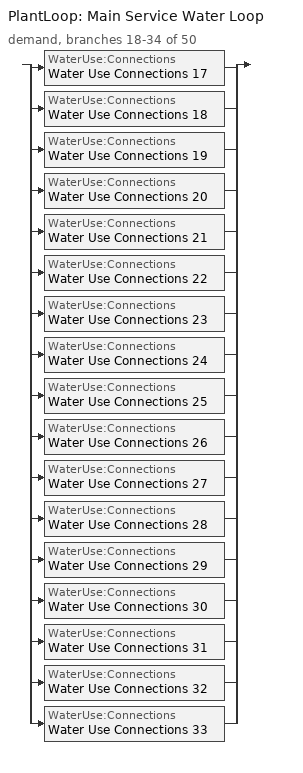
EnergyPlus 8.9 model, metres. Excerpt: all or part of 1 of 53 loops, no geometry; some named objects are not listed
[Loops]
PlantLoop 'Main Service Water Loop'
 demand, branches 18-34 of 50: split
  | WaterUse:Connections 'Water Use Connections 17'
  | WaterUse:Connections 'Water Use Connections 18'
  | WaterUse:Connections 'Water Use Connections 19'
  | WaterUse:Connections 'Water Use Connections 20'
  | WaterUse:Connections 'Water Use Connections 21'
  | WaterUse:Connections 'Water Use Connections 22'
  | WaterUse:Connections 'Water Use Connections 23'
  | WaterUse:Connections 'Water Use Connections 24'
  | WaterUse:Connections 'Water Use Connections 25'
  | WaterUse:Connections 'Water Use Connections 26'
  | WaterUse:Connections 'Water Use Connections 27'
  | WaterUse:Connections 'Water Use Connections 28'
  | WaterUse:Connections 'Water Use Connections 29'
  | WaterUse:Connections 'Water Use Connections 30'
  | WaterUse:Connections 'Water Use Connections 31'
  | WaterUse:Connections 'Water Use Connections 32'
  | WaterUse:Connections 'Water Use Connections 33'
[WaterUse:Equipment]
Name | Peak Flow Rate {m3/s} | Flow Rate Fraction Schedule | Target Temperature Schedule | Zone | Sensible Fraction Schedule | Latent Fraction Schedule
Patroom1_mult10_flr_4 Service Water Use 0.01gal/min | 5.05999e-07 | NECB-H-Service Water Heating | Schedule Ruleset 53 | Sp-PatRoom1_Mult10_Flr_4 Sys-3 Flr-3 Sch-H HPlcmt-south ZN | Schedule Ruleset 51 | Schedule Ruleset 52
Patroom2_flr_3 Service Water Use 0.01gal/min | 8.43331e-07 | NECB-H-Service Water Heating | Schedule Ruleset 56 | Sp-PatRoom2_Flr_3 Sys-3 Flr-2 Sch-H HPlcmt-south ZN | Schedule Ruleset 54 | Schedule Ruleset 55
Patroom2_flr_4 Service Water Use 0.01gal/min | 8.43331e-07 | NECB-H-Service Water Heating | Schedule Ruleset 59 | Sp-PatRoom2_Flr_4 Sys-3 Flr-3 Sch-H HPlcmt-south ZN | Schedule Ruleset 57 | Schedule Ruleset 58
Patroom3_mult10_flr_3 Service Water Use 0.01gal/min | 4.89176e-07 | NECB-H-Service Water Heating | Schedule Ruleset 62 | Sp-PatRoom3_Mult10_Flr_3 Sys-3 Flr-2 Sch-H HPlcmt-east ZN | Schedule Ruleset 60 | Schedule Ruleset 61
Patroom3_mult10_flr_4 Service Water Use 0.01gal/min | 4.89176e-07 | NECB-H-Service Water Heating | Schedule Ruleset 65 | Sp-PatRoom3_Mult10_Flr_4 Sys-3 Flr-3 Sch-H HPlcmt-east ZN | Schedule Ruleset 63 | Schedule Ruleset 64
Patroom4_flr_3 Service Water Use 0.01gal/min | 8.43331e-07 | NECB-H-Service Water Heating | Schedule Ruleset 68 | Sp-PatRoom4_Flr_3 Sys-3 Flr-2 Sch-H HPlcmt-north ZN | Schedule Ruleset 66 | Schedule Ruleset 67
Patroom4_flr_4 Service Water Use 0.01gal/min | 8.43331e-07 | NECB-H-Service Water Heating | Schedule Ruleset 71 | Sp-PatRoom4_Flr_4 Sys-3 Flr-3 Sch-H HPlcmt-north ZN | Schedule Ruleset 69 | Schedule Ruleset 70
Patroom5_mult10_flr_3 Service Water Use 0.01gal/min | 5.05999e-07 | NECB-H-Service Water Heating | Schedule Ruleset 74 | Sp-PatRoom5_Mult10_Flr_3 Sys-3 Flr-2 Sch-H HPlcmt-north ZN | Schedule Ruleset 72 | Schedule Ruleset 73
Patroom5_mult10_flr_4 Service Water Use 0.01gal/min | 5.05999e-07 | NECB-H-Service Water Heating | Schedule Ruleset 77 | Sp-PatRoom5_Mult10_Flr_4 Sys-3 Flr-3 Sch-H HPlcmt-north ZN | Schedule Ruleset 75 | Schedule Ruleset 76
Patroom6_flr_3 Service Water Use 0.01gal/min | 6.74665e-07 | NECB-H-Service Water Heating | Schedule Ruleset 80 | Sp-PatRoom6_Flr_3 Sys-3 Flr-2 Sch-H HPlcmt-south ZN | Schedule Ruleset 78 | Schedule Ruleset 79
Patroom6_flr_4 Service Water Use 0.01gal/min | 6.74665e-07 | NECB-H-Service Water Heating | Schedule Ruleset 83 | Sp-PatRoom6_Flr_4 Sys-3 Flr-3 Sch-H HPlcmt-south ZN | Schedule Ruleset 81 | Schedule Ruleset 82
Patroom7_mult10_flr_3 Service Water Use 0.01gal/min | 4.89176e-07 | NECB-H-Service Water Heating | Schedule Ruleset 86 | Sp-PatRoom7_Mult10_Flr_3 Sys-3 Flr-2 Sch-H HPlcmt-west ZN | Schedule Ruleset 84 | Schedule Ruleset 85
Patroom7_mult10_flr_4 Service Water Use 0.01gal/min | 4.89176e-07 | NECB-H-Service Water Heating | Schedule Ruleset 89 | Sp-PatRoom7_Mult10_Flr_4 Sys-3 Flr-3 Sch-H HPlcmt-west ZN | Schedule Ruleset 87 | Schedule Ruleset 88
Patroom8_flr_3 Service Water Use 0.01gal/min | 6.74665e-07 | NECB-H-Service Water Heating | Schedule Ruleset 92 | Sp-PatRoom8_Flr_3 Sys-3 Flr-2 Sch-H HPlcmt-north ZN | Schedule Ruleset 90 | Schedule Ruleset 91
Patroom8_flr_4 Service Water Use 0.01gal/min | 6.74665e-07 | NECB-H-Service Water Heating | Schedule Ruleset 95 | Sp-PatRoom8_Flr_4 Sys-3 Flr-3 Sch-H HPlcmt-north ZN | Schedule Ruleset 93 | Schedule Ruleset 94
Icu_flr_2 Service Water Use 0.01gal/min | 6.74665e-07 | NECB-H-Service Water Heating | Schedule Ruleset 98 | Sp-ICU_Flr_2 Sys-3 Flr-4 Sch-H HPlcmt-south ZN | Schedule Ruleset 96 | Schedule Ruleset 97
Kitchen_flr_5 Service Water Use 0.08gal/min | 5.09332e-06 | NECB-B-Service Water Heating | Schedule Ruleset 101 | Sp-Kitchen_Flr_5 Sys-3 Flr-6 Sch-B HPlcmt-north ZN | Schedule Ruleset 99 | Schedule Ruleset 100
[WaterUse:Connections]
Name | Water Use Equipment 1
Water Use Connections 17 | Patroom1_mult10_flr_4 Service Water Use 0.01gal/min
Water Use Connections 18 | Patroom2_flr_3 Service Water Use 0.01gal/min
Water Use Connections 19 | Patroom2_flr_4 Service Water Use 0.01gal/min
Water Use Connections 20 | Patroom3_mult10_flr_3 Service Water Use 0.01gal/min
Water Use Connections 21 | Patroom3_mult10_flr_4 Service Water Use 0.01gal/min
Water Use Connections 22 | Patroom4_flr_3 Service Water Use 0.01gal/min
Water Use Connections 23 | Patroom4_flr_4 Service Water Use 0.01gal/min
Water Use Connections 24 | Patroom5_mult10_flr_3 Service Water Use 0.01gal/min
Water Use Connections 25 | Patroom5_mult10_flr_4 Service Water Use 0.01gal/min
Water Use Connections 26 | Patroom6_flr_3 Service Water Use 0.01gal/min
Water Use Connections 27 | Patroom6_flr_4 Service Water Use 0.01gal/min
Water Use Connections 28 | Patroom7_mult10_flr_3 Service Water Use 0.01gal/min
Water Use Connections 29 | Patroom7_mult10_flr_4 Service Water Use 0.01gal/min
Water Use Connections 30 | Patroom8_flr_3 Service Water Use 0.01gal/min
Water Use Connections 31 | Patroom8_flr_4 Service Water Use 0.01gal/min
Water Use Connections 32 | Icu_flr_2 Service Water Use 0.01gal/min
Water Use Connections 33 | Kitchen_flr_5 Service Water Use 0.08gal/min
[Schedule:Day:Interval]
NECB-B-Service Water Heating Default; NECB-B-Service Water Heating Default|Wkdy Day: No, 01:00, 0.6, 02:00, 0.5, 09:00, 0.05, 11:00, 0.7, 12:00, 0.4, 13:00, 0.5, 15:00, 0.6, 16:00, 0.4, 18:00, 0.3, 19:00, 0.4, 20:00, 0.5, 22:00, 0.8, 24:00, 0.9
NECB-B-Service Water Heating Sat Day: No, 01:00, 0.7, 02:00, 0.6, 09:00, 0.05, 11:00, 0.7, 12:00, 0.4, 13:00, 0.5, 15:00, 0.6, 16:00, 0.4, 18:00, 0.3, 19:00, 0.4, 20:00, 0.5, 22:00, 0.8, 24:00, 0.9
NECB-B-Service Water Heating Sun|Hol Day: No, 01:00, 0.5, 02:00, 0.6, 09:00, 0.05, 11:00, 0.7, 12:00, 0.4, 13:00, 0.5, 15:00, 0.6, 16:00, 0.4, 18:00, 0.3, 19:00, 0.4, 20:00, 0.5, 22:00, 0.8, 24:00, 0.5
NECB-H-Service Water Heating Default; NECB-H-Service Water Heating Default|Wkdy Day; NECB-H-Service Water Heating Sat Day; NECB-H-Service Water Heating Sun|Hol Day: No, 24:00, 0.9
Schedule Day 100; Schedule Day 103; Schedule Day 55; Schedule Day 58; Schedule Day 61; Schedule Day 64; Schedule Day 67; Schedule Day 70; Schedule Day 73; Schedule Day 76; Schedule Day 79; Schedule Day 82; Schedule Day 85; Schedule Day 88; Schedule Day 91; Schedule Day 94; Schedule Day 97: No, 24:00, 0.2
Schedule Day 101; Schedule Day 104; Schedule Day 56; Schedule Day 59; Schedule Day 62; Schedule Day 65; Schedule Day 68; Schedule Day 71; Schedule Day 74; Schedule Day 77; Schedule Day 80; Schedule Day 83; Schedule Day 86; Schedule Day 89; Schedule Day 92; Schedule Day 95; Schedule Day 98: No, 24:00, 0.05
Schedule Day 102; Schedule Day 105; Schedule Day 57; Schedule Day 60; Schedule Day 63; Schedule Day 66; Schedule Day 69; Schedule Day 72; Schedule Day 75; Schedule Day 78; Schedule Day 81; Schedule Day 84; Schedule Day 87; Schedule Day 90; Schedule Day 93; Schedule Day 96; Schedule Day 99: No, 24:00, 60
[Schedule:Week:Daily]
Schedule:Week:Daily {22bcd129-c2e5-4621-b04d-d2885771ddcc}: NECB-B-Service Water Heating Sun|Hol Day, NECB-B-Service Water Heating Default|Wkdy Day, NECB-B-Service Water Heating Default|Wkdy Day, NECB-B-Service Water Heating Default|Wkdy Day, NECB-B-Service Water Heating Default|Wkdy Day, NECB-B-Service Water Heating Default|Wkdy Day, NECB-B-Service Water Heating Sat Day, NECB-B-Service Water Heating Default, NECB-B-Service Water Heating Default, NECB-B-Service Water Heating Default, NECB-B-Service Water Heating Default, NECB-B-Service Water Heating Default
Schedule:Week:Daily {6d3af933-6b13-4060-ae8a-71bc8e5998a7}: NECB-H-Service Water Heating Sun|Hol Day, NECB-H-Service Water Heating Default|Wkdy Day, NECB-H-Service Water Heating Default|Wkdy Day, NECB-H-Service Water Heating Default|Wkdy Day, NECB-H-Service Water Heating Default|Wkdy Day, NECB-H-Service Water Heating Default|Wkdy Day, NECB-H-Service Water Heating Sat Day, NECB-H-Service Water Heating Default, NECB-H-Service Water Heating Default, NECB-H-Service Water Heating Default, NECB-H-Service Water Heating Default, NECB-H-Service Water Heating Default
Schedule:Week:Daily {0507859f-c08b-4984-acac-7abef950e30e}: Schedule Day 104, Schedule Day 104, Schedule Day 104, Schedule Day 104, Schedule Day 104, Schedule Day 104, Schedule Day 104, Schedule Day 104, Schedule Day 104, Schedule Day 104, Schedule Day 104, Schedule Day 104
Schedule:Week:Daily {1240842c-ae89-42ab-a686-21c57893b911}: Schedule Day 105, Schedule Day 105, Schedule Day 105, Schedule Day 105, Schedule Day 105, Schedule Day 105, Schedule Day 105, Schedule Day 105, Schedule Day 105, Schedule Day 105, Schedule Day 105, Schedule Day 105
Schedule:Week:Daily {801b6e1c-68c8-4b38-9247-bdbe6a0000e5}: Schedule Day 55, Schedule Day 55, Schedule Day 55, Schedule Day 55, Schedule Day 55, Schedule Day 55, Schedule Day 55, Schedule Day 55, Schedule Day 55, Schedule Day 55, Schedule Day 55, Schedule Day 55
Schedule:Week:Daily {553aa9ab-1c85-4e15-87d8-2c8200a43f4a}: Schedule Day 56, Schedule Day 56, Schedule Day 56, Schedule Day 56, Schedule Day 56, Schedule Day 56, Schedule Day 56, Schedule Day 56, Schedule Day 56, Schedule Day 56, Schedule Day 56, Schedule Day 56
Schedule:Week:Daily {056f6eb1-f6b7-4d9f-8002-b35200544bfd}: Schedule Day 57, Schedule Day 57, Schedule Day 57, Schedule Day 57, Schedule Day 57, Schedule Day 57, Schedule Day 57, Schedule Day 57, Schedule Day 57, Schedule Day 57, Schedule Day 57, Schedule Day 57
Schedule:Week:Daily {e70005e8-6f42-44d9-9a26-67120276d634}: Schedule Day 58, Schedule Day 58, Schedule Day 58, Schedule Day 58, Schedule Day 58, Schedule Day 58, Schedule Day 58, Schedule Day 58, Schedule Day 58, Schedule Day 58, Schedule Day 58, Schedule Day 58
Schedule:Week:Daily {f106fd25-9aec-4ac9-9500-093736338795}: Schedule Day 59, Schedule Day 59, Schedule Day 59, Schedule Day 59, Schedule Day 59, Schedule Day 59, Schedule Day 59, Schedule Day 59, Schedule Day 59, Schedule Day 59, Schedule Day 59, Schedule Day 59
Schedule:Week:Daily {4609830f-5fc9-4f2a-9db4-91326d54cd69}: Schedule Day 60, Schedule Day 60, Schedule Day 60, Schedule Day 60, Schedule Day 60, Schedule Day 60, Schedule Day 60, Schedule Day 60, Schedule Day 60, Schedule Day 60, Schedule Day 60, Schedule Day 60
Schedule:Week:Daily {a4f4583b-3e0e-47ba-8bc2-c269aae59e3c}: Schedule Day 61, Schedule Day 61, Schedule Day 61, Schedule Day 61, Schedule Day 61, Schedule Day 61, Schedule Day 61, Schedule Day 61, Schedule Day 61, Schedule Day 61, Schedule Day 61, Schedule Day 61
Schedule:Week:Daily {591e07b4-aa83-43a7-a62a-46ec243aa08d}: Schedule Day 62, Schedule Day 62, Schedule Day 62, Schedule Day 62, Schedule Day 62, Schedule Day 62, Schedule Day 62, Schedule Day 62, Schedule Day 62, Schedule Day 62, Schedule Day 62, Schedule Day 62
Schedule:Week:Daily {bb43c59f-7e28-4f55-8286-9899861b40a3}: Schedule Day 63, Schedule Day 63, Schedule Day 63, Schedule Day 63, Schedule Day 63, Schedule Day 63, Schedule Day 63, Schedule Day 63, Schedule Day 63, Schedule Day 63, Schedule Day 63, Schedule Day 63
Schedule:Week:Daily {5b7cfb4f-777c-4e81-a4c3-a1f1fc3a9cfa}: Schedule Day 64, Schedule Day 64, Schedule Day 64, Schedule Day 64, Schedule Day 64, Schedule Day 64, Schedule Day 64, Schedule Day 64, Schedule Day 64, Schedule Day 64, Schedule Day 64, Schedule Day 64
Schedule:Week:Daily {e04952a1-3acb-4608-a5aa-cad334f90a31}: Schedule Day 65, Schedule Day 65, Schedule Day 65, Schedule Day 65, Schedule Day 65, Schedule Day 65, Schedule Day 65, Schedule Day 65, Schedule Day 65, Schedule Day 65, Schedule Day 65, Schedule Day 65
Schedule:Week:Daily {420c07ff-1860-4bbc-aa96-ee7c333690c3}: Schedule Day 66, Schedule Day 66, Schedule Day 66, Schedule Day 66, Schedule Day 66, Schedule Day 66, Schedule Day 66, Schedule Day 66, Schedule Day 66, Schedule Day 66, Schedule Day 66, Schedule Day 66
Schedule:Week:Daily {d3a7fe45-95a6-4714-9eea-d7b0514a6b45}: Schedule Day 67, Schedule Day 67, Schedule Day 67, Schedule Day 67, Schedule Day 67, Schedule Day 67, Schedule Day 67, Schedule Day 67, Schedule Day 67, Schedule Day 67, Schedule Day 67, Schedule Day 67
Schedule:Week:Daily {e2c7d0bd-2cc3-4a8a-9e68-4d447e90eff3}: Schedule Day 68, Schedule Day 68, Schedule Day 68, Schedule Day 68, Schedule Day 68, Schedule Day 68, Schedule Day 68, Schedule Day 68, Schedule Day 68, Schedule Day 68, Schedule Day 68, Schedule Day 68
Schedule:Week:Daily {3cf18045-3d81-40dd-871e-edd58dac29a9}: Schedule Day 69, Schedule Day 69, Schedule Day 69, Schedule Day 69, Schedule Day 69, Schedule Day 69, Schedule Day 69, Schedule Day 69, Schedule Day 69, Schedule Day 69, Schedule Day 69, Schedule Day 69
Schedule:Week:Daily {046d74cb-f902-42d2-90e4-1aa738f74ab5}: Schedule Day 70, Schedule Day 70, Schedule Day 70, Schedule Day 70, Schedule Day 70, Schedule Day 70, Schedule Day 70, Schedule Day 70, Schedule Day 70, Schedule Day 70, Schedule Day 70, Schedule Day 70
Schedule:Week:Daily {75b83624-9967-4951-b179-1e7e7d929c7c}: Schedule Day 71, Schedule Day 71, Schedule Day 71, Schedule Day 71, Schedule Day 71, Schedule Day 71, Schedule Day 71, Schedule Day 71, Schedule Day 71, Schedule Day 71, Schedule Day 71, Schedule Day 71
Schedule:Week:Daily {748d5293-7434-4266-8167-55959b680839}: Schedule Day 72, Schedule Day 72, Schedule Day 72, Schedule Day 72, Schedule Day 72, Schedule Day 72, Schedule Day 72, Schedule Day 72, Schedule Day 72, Schedule Day 72, Schedule Day 72, Schedule Day 72
Schedule:Week:Daily {2924e6be-4467-42f4-bc07-d0f350a01dde}: Schedule Day 73, Schedule Day 73, Schedule Day 73, Schedule Day 73, Schedule Day 73, Schedule Day 73, Schedule Day 73, Schedule Day 73, Schedule Day 73, Schedule Day 73, Schedule Day 73, Schedule Day 73
Schedule:Week:Daily {14dce8bf-6d14-4653-a5fc-fc170b40e0dc}: Schedule Day 74, Schedule Day 74, Schedule Day 74, Schedule Day 74, Schedule Day 74, Schedule Day 74, Schedule Day 74, Schedule Day 74, Schedule Day 74, Schedule Day 74, Schedule Day 74, Schedule Day 74
Schedule:Week:Daily {49504b13-b3ad-4e91-961e-93e8a5654411}: Schedule Day 75, Schedule Day 75, Schedule Day 75, Schedule Day 75, Schedule Day 75, Schedule Day 75, Schedule Day 75, Schedule Day 75, Schedule Day 75, Schedule Day 75, Schedule Day 75, Schedule Day 75
Schedule:Week:Daily {570a7c74-8658-4af9-b02a-bb1d81abb773}: Schedule Day 76, Schedule Day 76, Schedule Day 76, Schedule Day 76, Schedule Day 76, Schedule Day 76, Schedule Day 76, Schedule Day 76, Schedule Day 76, Schedule Day 76, Schedule Day 76, Schedule Day 76
Schedule:Week:Daily {17ff4412-b0bf-473d-90ce-a9adc759ce15}: Schedule Day 77, Schedule Day 77, Schedule Day 77, Schedule Day 77, Schedule Day 77, Schedule Day 77, Schedule Day 77, Schedule Day 77, Schedule Day 77, Schedule Day 77, Schedule Day 77, Schedule Day 77
Schedule:Week:Daily {17e55091-9462-409c-90f9-e7693402c352}: Schedule Day 78, Schedule Day 78, Schedule Day 78, Schedule Day 78, Schedule Day 78, Schedule Day 78, Schedule Day 78, Schedule Day 78, Schedule Day 78, Schedule Day 78, Schedule Day 78, Schedule Day 78
Schedule:Week:Daily {5ed8a84f-c3fc-4220-8e2e-69a08ac73cb0}: Schedule Day 79, Schedule Day 79, Schedule Day 79, Schedule Day 79, Schedule Day 79, Schedule Day 79, Schedule Day 79, Schedule Day 79, Schedule Day 79, Schedule Day 79, Schedule Day 79, Schedule Day 79
Schedule:Week:Daily {e4053443-36ca-4e7d-bab3-bf0524c8ee91}: Schedule Day 80, Schedule Day 80, Schedule Day 80, Schedule Day 80, Schedule Day 80, Schedule Day 80, Schedule Day 80, Schedule Day 80, Schedule Day 80, Schedule Day 80, Schedule Day 80, Schedule Day 80
Schedule:Week:Daily {8cbf1cd7-a03e-4091-8264-9d1f4e739e12}: Schedule Day 81, Schedule Day 81, Schedule Day 81, Schedule Day 81, Schedule Day 81, Schedule Day 81, Schedule Day 81, Schedule Day 81, Schedule Day 81, Schedule Day 81, Schedule Day 81, Schedule Day 81
Schedule:Week:Daily {7ba7f978-6046-4077-8070-6763a83c2fe5}: Schedule Day 82, Schedule Day 82, Schedule Day 82, Schedule Day 82, Schedule Day 82, Schedule Day 82, Schedule Day 82, Schedule Day 82, Schedule Day 82, Schedule Day 82, Schedule Day 82, Schedule Day 82
Schedule:Week:Daily {d19003a2-94f3-4d52-86ae-b73aafb077ec}: Schedule Day 83, Schedule Day 83, Schedule Day 83, Schedule Day 83, Schedule Day 83, Schedule Day 83, Schedule Day 83, Schedule Day 83, Schedule Day 83, Schedule Day 83, Schedule Day 83, Schedule Day 83
Schedule:Week:Daily {5ec268bf-33b2-432c-ad14-06dc16668722}: Schedule Day 84, Schedule Day 84, Schedule Day 84, Schedule Day 84, Schedule Day 84, Schedule Day 84, Schedule Day 84, Schedule Day 84, Schedule Day 84, Schedule Day 84, Schedule Day 84, Schedule Day 84
Schedule:Week:Daily {83982481-87c6-4c76-836a-07472035bf4c}: Schedule Day 85, Schedule Day 85, Schedule Day 85, Schedule Day 85, Schedule Day 85, Schedule Day 85, Schedule Day 85, Schedule Day 85, Schedule Day 85, Schedule Day 85, Schedule Day 85, Schedule Day 85
Schedule:Week:Daily {d9f639bc-6d8f-45f2-9696-bc84cfa5b1b0}: Schedule Day 86, Schedule Day 86, Schedule Day 86, Schedule Day 86, Schedule Day 86, Schedule Day 86, Schedule Day 86, Schedule Day 86, Schedule Day 86, Schedule Day 86, Schedule Day 86, Schedule Day 86
Schedule:Week:Daily {31c3a885-52e6-4cd7-b6bb-e510aa01f875}: Schedule Day 87, Schedule Day 87, Schedule Day 87, Schedule Day 87, Schedule Day 87, Schedule Day 87, Schedule Day 87, Schedule Day 87, Schedule Day 87, Schedule Day 87, Schedule Day 87, Schedule Day 87
Schedule:Week:Daily {f8afb0a6-0b6d-42c2-bedf-3bbca5803886}: Schedule Day 88, Schedule Day 88, Schedule Day 88, Schedule Day 88, Schedule Day 88, Schedule Day 88, Schedule Day 88, Schedule Day 88, Schedule Day 88, Schedule Day 88, Schedule Day 88, Schedule Day 88
Schedule:Week:Daily {a368781d-d6db-456c-ba54-11ae2cd9df24}: Schedule Day 89, Schedule Day 89, Schedule Day 89, Schedule Day 89, Schedule Day 89, Schedule Day 89, Schedule Day 89, Schedule Day 89, Schedule Day 89, Schedule Day 89, Schedule Day 89, Schedule Day 89
Schedule:Week:Daily {d44cf30e-d1c2-40c5-87a5-b2d98c849944}: Schedule Day 90, Schedule Day 90, Schedule Day 90, Schedule Day 90, Schedule Day 90, Schedule Day 90, Schedule Day 90, Schedule Day 90, Schedule Day 90, Schedule Day 90, Schedule Day 90, Schedule Day 90
Schedule:Week:Daily {91894242-4e74-4342-8561-2f2c431523d3}: Schedule Day 91, Schedule Day 91, Schedule Day 91, Schedule Day 91, Schedule Day 91, Schedule Day 91, Schedule Day 91, Schedule Day 91, Schedule Day 91, Schedule Day 91, Schedule Day 91, Schedule Day 91
Schedule:Week:Daily {af471689-5908-487b-a0cc-041d0b51ef1b}: Schedule Day 92, Schedule Day 92, Schedule Day 92, Schedule Day 92, Schedule Day 92, Schedule Day 92, Schedule Day 92, Schedule Day 92, Schedule Day 92, Schedule Day 92, Schedule Day 92, Schedule Day 92
Schedule:Week:Daily {33375ecc-c178-40b3-8e2f-a2a6929c5c9a}: Schedule Day 93, Schedule Day 93, Schedule Day 93, Schedule Day 93, Schedule Day 93, Schedule Day 93, Schedule Day 93, Schedule Day 93, Schedule Day 93, Schedule Day 93, Schedule Day 93, Schedule Day 93
Schedule:Week:Daily {ccdf1392-739c-46b5-88b4-ae55f735d903}: Schedule Day 94, Schedule Day 94, Schedule Day 94, Schedule Day 94, Schedule Day 94, Schedule Day 94, Schedule Day 94, Schedule Day 94, Schedule Day 94, Schedule Day 94, Schedule Day 94, Schedule Day 94
Schedule:Week:Daily {21c68f81-4991-4eee-953b-786e87c2c761}: Schedule Day 95, Schedule Day 95, Schedule Day 95, Schedule Day 95, Schedule Day 95, Schedule Day 95, Schedule Day 95, Schedule Day 95, Schedule Day 95, Schedule Day 95, Schedule Day 95, Schedule Day 95
Schedule:Week:Daily {e24b8c93-3965-497d-86c8-771865836a38}: Schedule Day 96, Schedule Day 96, Schedule Day 96, Schedule Day 96, Schedule Day 96, Schedule Day 96, Schedule Day 96, Schedule Day 96, Schedule Day 96, Schedule Day 96, Schedule Day 96, Schedule Day 96
Schedule:Week:Daily {2e4f1d5d-82bc-4fe2-aeae-a988930afe3f}: Schedule Day 97, Schedule Day 97, Schedule Day 97, Schedule Day 97, Schedule Day 97, Schedule Day 97, Schedule Day 97, Schedule Day 97, Schedule Day 97, Schedule Day 97, Schedule Day 97, Schedule Day 97
Schedule:Week:Daily {7ead1240-ab4e-4fd7-9fe6-f5d01ae381cd}: Schedule Day 98, Schedule Day 98, Schedule Day 98, Schedule Day 98, Schedule Day 98, Schedule Day 98, Schedule Day 98, Schedule Day 98, Schedule Day 98, Schedule Day 98, Schedule Day 98, Schedule Day 98
Schedule:Week:Daily {879abdcc-ef5e-46f4-a8e9-12dcc6d58b7c}: Schedule Day 99, Schedule Day 99, Schedule Day 99, Schedule Day 99, Schedule Day 99, Schedule Day 99, Schedule Day 99, Schedule Day 99, Schedule Day 99, Schedule Day 99, Schedule Day 99, Schedule Day 99
Schedule:Week:Daily {76634b71-aa34-46d0-a690-718b30d0f34e}: Schedule Day 100, Schedule Day 100, Schedule Day 100, Schedule Day 100, Schedule Day 100, Schedule Day 100, Schedule Day 100, Schedule Day 100, Schedule Day 100, Schedule Day 100, Schedule Day 100, Schedule Day 100
Schedule:Week:Daily {d49be1c2-c572-49a1-84fb-152744bae4b9}: Schedule Day 101, Schedule Day 101, Schedule Day 101, Schedule Day 101, Schedule Day 101, Schedule Day 101, Schedule Day 101, Schedule Day 101, Schedule Day 101, Schedule Day 101, Schedule Day 101, Schedule Day 101
Schedule:Week:Daily {e4f1d988-0016-483d-bafe-fbba9c3a3633}: Schedule Day 102, Schedule Day 102, Schedule Day 102, Schedule Day 102, Schedule Day 102, Schedule Day 102, Schedule Day 102, Schedule Day 102, Schedule Day 102, Schedule Day 102, Schedule Day 102, Schedule Day 102
Schedule:Week:Daily {a2de4a9d-e93d-41a9-a99d-eae842bbefb1}: Schedule Day 103, Schedule Day 103, Schedule Day 103, Schedule Day 103, Schedule Day 103, Schedule Day 103, Schedule Day 103, Schedule Day 103, Schedule Day 103, Schedule Day 103, Schedule Day 103, Schedule Day 103
[Schedule:Year]
NECB-B-Service Water Heating: Schedule:Week:Daily {22bcd129-c2e5-4621-b04d-d2885771ddcc}, 1, 1, 12, 31
NECB-H-Service Water Heating: Schedule:Week:Daily {6d3af933-6b13-4060-ae8a-71bc8e5998a7}, 1, 1, 12, 31
Schedule Ruleset 100: Schedule:Week:Daily {0507859f-c08b-4984-acac-7abef950e30e}, 1, 1, 12, 31
Schedule Ruleset 101: Schedule:Week:Daily {1240842c-ae89-42ab-a686-21c57893b911}, 1, 1, 12, 31
Schedule Ruleset 51: Schedule:Week:Daily {801b6e1c-68c8-4b38-9247-bdbe6a0000e5}, 1, 1, 12, 31
Schedule Ruleset 52: Schedule:Week:Daily {553aa9ab-1c85-4e15-87d8-2c8200a43f4a}, 1, 1, 12, 31
Schedule Ruleset 53: Schedule:Week:Daily {056f6eb1-f6b7-4d9f-8002-b35200544bfd}, 1, 1, 12, 31
Schedule Ruleset 54: Schedule:Week:Daily {e70005e8-6f42-44d9-9a26-67120276d634}, 1, 1, 12, 31
Schedule Ruleset 55: Schedule:Week:Daily {f106fd25-9aec-4ac9-9500-093736338795}, 1, 1, 12, 31
Schedule Ruleset 56: Schedule:Week:Daily {4609830f-5fc9-4f2a-9db4-91326d54cd69}, 1, 1, 12, 31
Schedule Ruleset 57: Schedule:Week:Daily {a4f4583b-3e0e-47ba-8bc2-c269aae59e3c}, 1, 1, 12, 31
Schedule Ruleset 58: Schedule:Week:Daily {591e07b4-aa83-43a7-a62a-46ec243aa08d}, 1, 1, 12, 31
Schedule Ruleset 59: Schedule:Week:Daily {bb43c59f-7e28-4f55-8286-9899861b40a3}, 1, 1, 12, 31
Schedule Ruleset 60: Schedule:Week:Daily {5b7cfb4f-777c-4e81-a4c3-a1f1fc3a9cfa}, 1, 1, 12, 31
Schedule Ruleset 61: Schedule:Week:Daily {e04952a1-3acb-4608-a5aa-cad334f90a31}, 1, 1, 12, 31
Schedule Ruleset 62: Schedule:Week:Daily {420c07ff-1860-4bbc-aa96-ee7c333690c3}, 1, 1, 12, 31
Schedule Ruleset 63: Schedule:Week:Daily {d3a7fe45-95a6-4714-9eea-d7b0514a6b45}, 1, 1, 12, 31
Schedule Ruleset 64: Schedule:Week:Daily {e2c7d0bd-2cc3-4a8a-9e68-4d447e90eff3}, 1, 1, 12, 31
Schedule Ruleset 65: Schedule:Week:Daily {3cf18045-3d81-40dd-871e-edd58dac29a9}, 1, 1, 12, 31
Schedule Ruleset 66: Schedule:Week:Daily {046d74cb-f902-42d2-90e4-1aa738f74ab5}, 1, 1, 12, 31
Schedule Ruleset 67: Schedule:Week:Daily {75b83624-9967-4951-b179-1e7e7d929c7c}, 1, 1, 12, 31
Schedule Ruleset 68: Schedule:Week:Daily {748d5293-7434-4266-8167-55959b680839}, 1, 1, 12, 31
Schedule Ruleset 69: Schedule:Week:Daily {2924e6be-4467-42f4-bc07-d0f350a01dde}, 1, 1, 12, 31
Schedule Ruleset 70: Schedule:Week:Daily {14dce8bf-6d14-4653-a5fc-fc170b40e0dc}, 1, 1, 12, 31
Schedule Ruleset 71: Schedule:Week:Daily {49504b13-b3ad-4e91-961e-93e8a5654411}, 1, 1, 12, 31
Schedule Ruleset 72: Schedule:Week:Daily {570a7c74-8658-4af9-b02a-bb1d81abb773}, 1, 1, 12, 31
Schedule Ruleset 73: Schedule:Week:Daily {17ff4412-b0bf-473d-90ce-a9adc759ce15}, 1, 1, 12, 31
Schedule Ruleset 74: Schedule:Week:Daily {17e55091-9462-409c-90f9-e7693402c352}, 1, 1, 12, 31
Schedule Ruleset 75: Schedule:Week:Daily {5ed8a84f-c3fc-4220-8e2e-69a08ac73cb0}, 1, 1, 12, 31
Schedule Ruleset 76: Schedule:Week:Daily {e4053443-36ca-4e7d-bab3-bf0524c8ee91}, 1, 1, 12, 31
Schedule Ruleset 77: Schedule:Week:Daily {8cbf1cd7-a03e-4091-8264-9d1f4e739e12}, 1, 1, 12, 31
Schedule Ruleset 78: Schedule:Week:Daily {7ba7f978-6046-4077-8070-6763a83c2fe5}, 1, 1, 12, 31
Schedule Ruleset 79: Schedule:Week:Daily {d19003a2-94f3-4d52-86ae-b73aafb077ec}, 1, 1, 12, 31
Schedule Ruleset 80: Schedule:Week:Daily {5ec268bf-33b2-432c-ad14-06dc16668722}, 1, 1, 12, 31
Schedule Ruleset 81: Schedule:Week:Daily {83982481-87c6-4c76-836a-07472035bf4c}, 1, 1, 12, 31
Schedule Ruleset 82: Schedule:Week:Daily {d9f639bc-6d8f-45f2-9696-bc84cfa5b1b0}, 1, 1, 12, 31
Schedule Ruleset 83: Schedule:Week:Daily {31c3a885-52e6-4cd7-b6bb-e510aa01f875}, 1, 1, 12, 31
Schedule Ruleset 84: Schedule:Week:Daily {f8afb0a6-0b6d-42c2-bedf-3bbca5803886}, 1, 1, 12, 31
Schedule Ruleset 85: Schedule:Week:Daily {a368781d-d6db-456c-ba54-11ae2cd9df24}, 1, 1, 12, 31
Schedule Ruleset 86: Schedule:Week:Daily {d44cf30e-d1c2-40c5-87a5-b2d98c849944}, 1, 1, 12, 31
Schedule Ruleset 87: Schedule:Week:Daily {91894242-4e74-4342-8561-2f2c431523d3}, 1, 1, 12, 31
Schedule Ruleset 88: Schedule:Week:Daily {af471689-5908-487b-a0cc-041d0b51ef1b}, 1, 1, 12, 31
Schedule Ruleset 89: Schedule:Week:Daily {33375ecc-c178-40b3-8e2f-a2a6929c5c9a}, 1, 1, 12, 31
Schedule Ruleset 90: Schedule:Week:Daily {ccdf1392-739c-46b5-88b4-ae55f735d903}, 1, 1, 12, 31
Schedule Ruleset 91: Schedule:Week:Daily {21c68f81-4991-4eee-953b-786e87c2c761}, 1, 1, 12, 31
Schedule Ruleset 92: Schedule:Week:Daily {e24b8c93-3965-497d-86c8-771865836a38}, 1, 1, 12, 31
Schedule Ruleset 93: Schedule:Week:Daily {2e4f1d5d-82bc-4fe2-aeae-a988930afe3f}, 1, 1, 12, 31
Schedule Ruleset 94: Schedule:Week:Daily {7ead1240-ab4e-4fd7-9fe6-f5d01ae381cd}, 1, 1, 12, 31
Schedule Ruleset 95: Schedule:Week:Daily {879abdcc-ef5e-46f4-a8e9-12dcc6d58b7c}, 1, 1, 12, 31
Schedule Ruleset 96: Schedule:Week:Daily {76634b71-aa34-46d0-a690-718b30d0f34e}, 1, 1, 12, 31
Schedule Ruleset 97: Schedule:Week:Daily {d49be1c2-c572-49a1-84fb-152744bae4b9}, 1, 1, 12, 31
Schedule Ruleset 98: Schedule:Week:Daily {e4f1d988-0016-483d-bafe-fbba9c3a3633}, 1, 1, 12, 31
Schedule Ruleset 99: Schedule:Week:Daily {a2de4a9d-e93d-41a9-a99d-eae842bbefb1}, 1, 1, 12, 31
